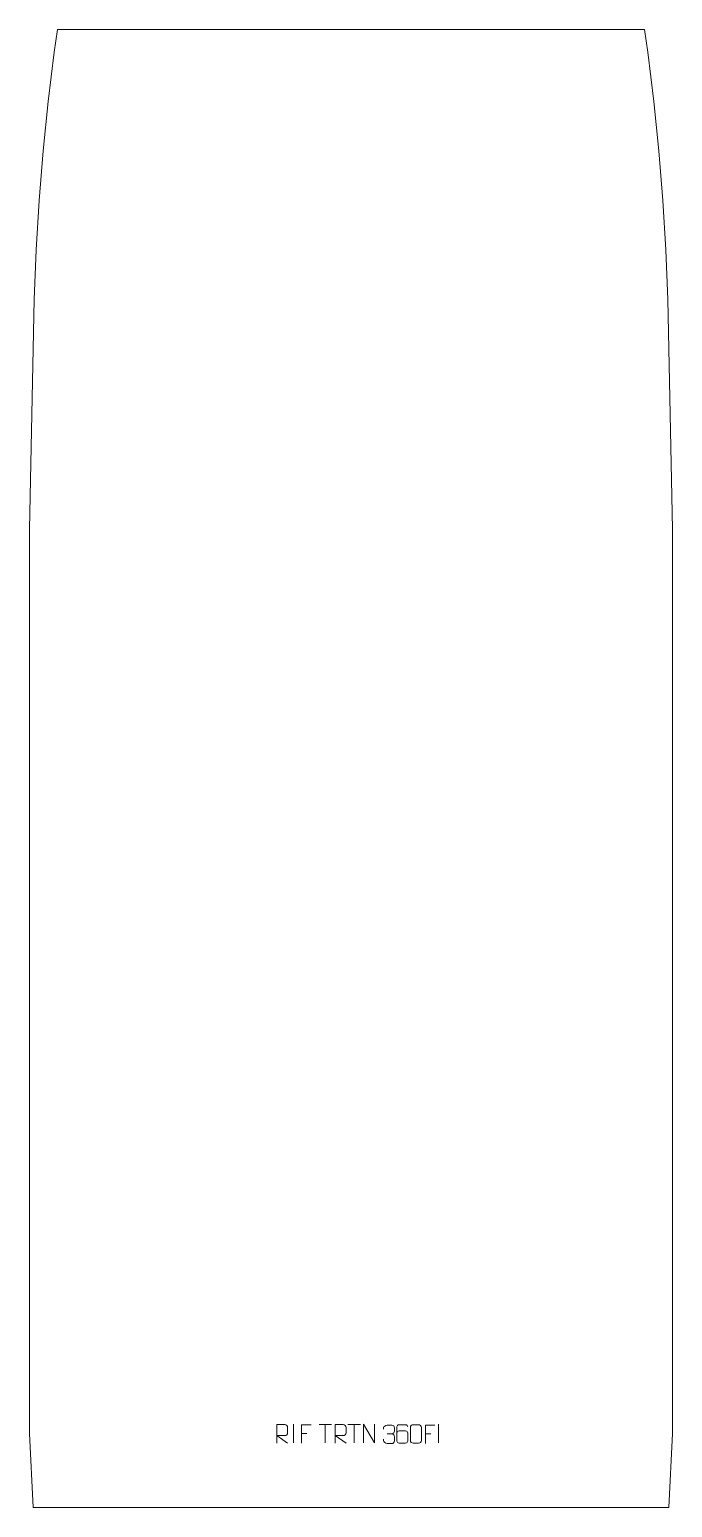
# Model space of a CAD drawing. Header units: millimetres. Extents: x -435 to 435, y -1300 to 700.
import ezdxf

# ---------------------------------------------------------------- set-up
doc = ezdxf.new("R2010")
doc.units = ezdxf.units.MM
doc.header["$MEASUREMENT"] = 0
doc.layers.add('layer 1', color=7, linetype='Continuous')

msp = doc.modelspace()

# ---------------------------------------------------------------- linework, layer by layer
at = {"layer": 'layer 1', "color": 242, "lineweight": 9}
msp.add_open_spline([(434.9994, 23.8091), (434.9994, 23.8091), (434.9994, -1199.9989), (434.9994, -1199.9989), (434.9994, -1199.9989), (434.9994, -1199.9989), (429.9998, -1299.9992), (429.9998, -1299.9992), (429.9998, -1299.9992), (429.9998, -1299.9992), (-429.9998, -1299.9992), (-429.9998, -1299.9992), (-429.9998, -1299.9992), (-429.9998, -1299.9992), (-434.9994, -1199.9989), (-434.9994, -1199.9989), (-434.9994, -1199.9989), (-434.9994, -1199.9989), (-434.9994, 23.8091), (-434.9994, 23.8091), (-434.9994, 23.8091), (-434.9994, 23.8091), (-428.75, 334.4999), (-428.75, 334.4999), (-428.75, 334.4999), (-428.75, 334.4999), (-426.053, 401.7014), (-426.053, 401.7014), (-426.053, 401.7014), (-426.053, 401.7014), (-421.9751, 468.834), (-421.9751, 468.834), (-421.9751, 468.834), (-421.9751, 468.834), (-416.5206, 535.8693), (-416.5206, 535.8693), (-416.5206, 535.8693), (-416.5206, 535.8693), (-409.6879, 602.7779), (-409.6879, 602.7779), (-409.6879, 602.7779), (-409.6879, 602.7779), (-401.4832, 669.531), (-401.4832, 669.531), (-401.4832, 669.531), (-401.4832, 669.531), (-397.1, 699.9993), (-397.1, 699.9993), (-397.1, 699.9993), (-397.1, 699.9993), (397.0999, 699.9993), (397.0999, 699.9993), (397.0999, 699.9993), (397.0999, 699.9993), (401.4815, 669.531), (401.4815, 669.531), (401.4815, 669.531), (401.4815, 669.531), (409.6878, 602.7779), (409.6878, 602.7779), (409.6878, 602.7779), (409.6878, 602.7779), (416.5189, 535.8693), (416.5189, 535.8693), (416.5189, 535.8693), (416.5189, 535.8693), (421.9746, 468.834), (421.9746, 468.834), (421.9746, 468.834), (421.9746, 468.834), (426.0512, 401.7014), (426.0512, 401.7014), (426.0512, 401.7014), (426.0512, 401.7014), (428.75, 334.4999), (428.75, 334.4999), (428.75, 334.4999), (428.75, 334.4999), (434.9994, 23.8091), (434.9994, 23.8091)], degree=3, knots=[0, 0, 0, 0, 0.047619048, 0.047619048, 0.047619048, 0.047619048, 0.095238095, 0.095238095, 0.095238095, 0.095238095, 0.142857143, 0.142857143, 0.142857143, 0.142857143, 0.19047619, 0.19047619, 0.19047619, 0.19047619, 0.238095238, 0.238095238, 0.238095238, 0.238095238, 0.285714286, 0.285714286, 0.285714286, 0.285714286, 0.333333333, 0.333333333, 0.333333333, 0.333333333, 0.380952381, 0.380952381, 0.380952381, 0.380952381, 0.428571429, 0.428571429, 0.428571429, 0.428571429, 0.476190476, 0.476190476, 0.476190476, 0.476190476, 0.523809524, 0.523809524, 0.523809524, 0.523809524, 0.571428571, 0.571428571, 0.571428571, 0.571428571, 0.619047619, 0.619047619, 0.619047619, 0.619047619, 0.666666667, 0.666666667, 0.666666667, 0.666666667, 0.714285714, 0.714285714, 0.714285714, 0.714285714, 0.761904762, 0.761904762, 0.761904762, 0.761904762, 0.80952381, 0.80952381, 0.80952381, 0.80952381, 0.857142857, 0.857142857, 0.857142857, 0.857142857, 0.904761905, 0.904761905, 0.904761905, 0.904761905, 1, 1, 1, 1], dxfattribs=at)
at = {"layer": 'layer 1', "color": 250, "lineweight": 9}
for points, knots in [([(-100.4106, -1212.9152), (-100.4106, -1212.9152), (-100.4106, -1187.9617), (-100.4106, -1187.9617), (-100.4106, -1187.9617), (-96.8158, -1187.9617), (-93.2203, -1187.9617), (-89.6251, -1187.9617), (-89.6251, -1187.9617), (-87.2998, -1187.9994), (-85.7425, -1189.4894), (-85.7466, -1191.8558), (-85.7466, -1191.8558), (-85.747, -1193.8913), (-85.747, -1196.9507), (-85.7466, -1198.9867), (-85.7466, -1198.9867), (-85.7531, -1200.8622), (-87.5654, -1202.804), (-89.5749, -1202.8231), (-89.5749, -1202.8231), (-89.5749, -1202.8231), (-100.4106, -1202.8231), (-100.4106, -1202.8231), (-100.4106, -1202.8231), (-100.4106, -1202.8231), (-85.7559, -1212.9152), (-85.7559, -1212.9152)], [0, 0, 0, 0, 0.125, 0.125, 0.125, 0.125, 0.25, 0.25, 0.25, 0.25, 0.375, 0.375, 0.375, 0.375, 0.5, 0.5, 0.5, 0.5, 0.625, 0.625, 0.625, 0.625, 0.75, 0.75, 0.75, 0.75, 1, 1, 1, 1]), ([(-54.0407, -1188.107), (-54.0407, -1188.107), (-66.9147, -1188.107), (-66.9147, -1188.107), (-66.9147, -1188.107), (-66.9147, -1188.107), (-66.9147, -1213.0606), (-66.9147, -1213.0606)], [0, 0, 0, 0, 0.333333333, 0.333333333, 0.333333333, 0.333333333, 1, 1, 1, 1]), ([(-21.4106, -1212.9152), (-21.4106, -1212.9152), (-21.4106, -1187.9617), (-21.4106, -1187.9617), (-21.4106, -1187.9617), (-17.8158, -1187.9617), (-14.2203, -1187.9617), (-10.6251, -1187.9617), (-10.6251, -1187.9617), (-8.2998, -1187.9994), (-6.7425, -1189.4894), (-6.7466, -1191.8558), (-6.7466, -1191.8558), (-6.747, -1193.8913), (-6.747, -1196.9507), (-6.7466, -1198.9867), (-6.7466, -1198.9867), (-6.7531, -1200.8622), (-8.5654, -1202.804), (-10.5749, -1202.8231), (-10.5749, -1202.8231), (-10.5749, -1202.8231), (-21.4106, -1202.8231), (-21.4106, -1202.8231), (-21.4106, -1202.8231), (-21.4106, -1202.8231), (-6.7559, -1212.9152), (-6.7559, -1212.9152)], [0, 0, 0, 0, 0.125, 0.125, 0.125, 0.125, 0.25, 0.25, 0.25, 0.25, 0.375, 0.375, 0.375, 0.375, 0.5, 0.5, 0.5, 0.5, 0.625, 0.625, 0.625, 0.625, 0.75, 0.75, 0.75, 0.75, 1, 1, 1, 1]), ([(16.926, -1212.4634), (16.926, -1212.4634), (16.926, -1187.5099), (16.926, -1187.5099), (16.926, -1187.5099), (16.926, -1187.5099), (31.5808, -1212.4634), (31.5808, -1212.4634), (31.5808, -1212.4634), (31.5808, -1212.4634), (31.5808, -1187.5099), (31.5808, -1187.5099)], [0, 0, 0, 0, 0.25, 0.25, 0.25, 0.25, 0.5, 0.5, 0.5, 0.5, 1, 1, 1, 1]), ([(44.1986, -1194.2888), (44.1986, -1194.2888), (44.1986, -1192.4316), (44.1986, -1192.4316), (44.1986, -1192.4316), (44.1843, -1190.6897), (46.8488, -1188.5716), (48.9079, -1188.5943), (48.9079, -1188.5943), (50.972, -1188.5943), (53.036, -1188.5943), (55.0997, -1188.5943), (55.0997, -1188.5943), (57.2942, -1188.5855), (58.8925, -1190.4323), (58.9369, -1192.3444), (58.9369, -1192.3444), (58.9365, -1193.7795), (58.9365, -1195.2146), (58.9369, -1196.6501), (58.9369, -1196.6501), (58.8883, -1198.3036), (57.2857, -1200.5336), (55.0874, -1200.5236), (55.0874, -1200.5236), (57.2911, -1200.5348), (58.8991, -1202.338), (58.9531, -1204.3975), (58.9531, -1204.3975), (58.9527, -1206.1822), (58.9527, -1207.9669), (58.9531, -1209.752), (58.9531, -1209.752), (58.9632, -1211.8134), (56.9083, -1213.5765), (55.0874, -1213.5684), (55.0874, -1213.5684), (53.0221, -1213.5681), (50.9569, -1213.5681), (48.8913, -1213.5684), (48.8913, -1213.5684), (46.7227, -1213.5569), (44.1917, -1211.1567), (44.1731, -1209.6949), (44.1731, -1209.6949), (44.1731, -1209.6949), (44.1731, -1207.7863), (44.1731, -1207.7863)], [0, 0, 0, 0, 0.076923077, 0.076923077, 0.076923077, 0.076923077, 0.153846154, 0.153846154, 0.153846154, 0.153846154, 0.230769231, 0.230769231, 0.230769231, 0.230769231, 0.307692308, 0.307692308, 0.307692308, 0.307692308, 0.384615385, 0.384615385, 0.384615385, 0.384615385, 0.461538462, 0.461538462, 0.461538462, 0.461538462, 0.538461538, 0.538461538, 0.538461538, 0.538461538, 0.615384615, 0.615384615, 0.615384615, 0.615384615, 0.692307692, 0.692307692, 0.692307692, 0.692307692, 0.769230769, 0.769230769, 0.769230769, 0.769230769, 0.846153846, 0.846153846, 0.846153846, 0.846153846, 1, 1, 1, 1]), ([(76.8899, -1191.0315), (76.8658, -1189.692), (75.5096, -1188.0388), (73.9377, -1188.0731), (73.9377, -1188.0731), (70.9529, -1188.0734), (67.9677, -1188.0734), (64.9823, -1188.0731), (64.9823, -1188.0731), (63.7632, -1188.0582), (62.035, -1189.4958), (62.03, -1191.0315), (62.03, -1191.0315), (62.0303, -1197.392), (62.0303, -1203.7528), (62.03, -1210.1135), (62.03, -1210.1135), (62.0347, -1211.2764), (63.7632, -1213.0475), (64.9823, -1213.0719), (64.9823, -1213.0719), (67.9677, -1213.0716), (70.9529, -1213.0716), (73.9377, -1213.0719), (73.9377, -1213.0719), (75.2158, -1213.0281), (76.8855, -1211.4136), (76.8899, -1210.1135), (76.8899, -1210.1135), (76.8899, -1206.5302), (76.8899, -1202.9471), (76.8899, -1199.3644), (76.8899, -1199.3644), (76.8514, -1197.8862), (75.2687, -1196.4533), (73.9377, -1196.4553), (73.9377, -1196.4553), (70.9529, -1196.455), (67.9677, -1196.455), (64.9823, -1196.4553), (64.9823, -1196.4553), (63.6528, -1196.4503), (62.0098, -1197.9576), (62.0515, -1199.3861)], [0, 0, 0, 0, 0.083333333, 0.083333333, 0.083333333, 0.083333333, 0.166666667, 0.166666667, 0.166666667, 0.166666667, 0.25, 0.25, 0.25, 0.25, 0.333333333, 0.333333333, 0.333333333, 0.333333333, 0.416666667, 0.416666667, 0.416666667, 0.416666667, 0.5, 0.5, 0.5, 0.5, 0.583333333, 0.583333333, 0.583333333, 0.583333333, 0.666666667, 0.666666667, 0.666666667, 0.666666667, 0.75, 0.75, 0.75, 0.75, 0.833333333, 0.833333333, 0.833333333, 0.833333333, 1, 1, 1, 1]), ([(84.3276, -1188.0347), (86.6937, -1188.0347), (89.0602, -1188.0347), (91.4267, -1188.0347), (91.4267, -1188.0347), (93.4072, -1187.9991), (95.4332, -1189.4934), (95.4603, -1191.9355), (95.4603, -1191.9355), (95.4599, -1197.6929), (95.4599, -1203.4507), (95.4603, -1209.2089), (95.4603, -1209.2089), (95.3182, -1211.5365), (93.6118, -1213.0188), (91.4267, -1213.0296), (91.4267, -1213.0296), (89.0543, -1213.0292), (86.6819, -1213.0292), (84.3099, -1213.0296), (84.3099, -1213.0296), (82.3514, -1213.1352), (80.345, -1211.2473), (80.3564, -1209.2263), (80.3564, -1209.2263), (80.3568, -1203.4457), (80.3568, -1197.6654), (80.3564, -1191.8856), (80.3564, -1191.8856), (80.3607, -1189.7436), (82.1378, -1188.0211), (84.3276, -1188.0347)], [0, 0, 0, 0, 0.111111111, 0.111111111, 0.111111111, 0.111111111, 0.222222222, 0.222222222, 0.222222222, 0.222222222, 0.333333333, 0.333333333, 0.333333333, 0.333333333, 0.444444444, 0.444444444, 0.444444444, 0.444444444, 0.555555556, 0.555555556, 0.555555556, 0.555555556, 0.666666667, 0.666666667, 0.666666667, 0.666666667, 0.777777778, 0.777777778, 0.777777778, 0.777777778, 1, 1, 1, 1]), ([(113.6142, -1188.6543), (113.6142, -1188.6543), (100.7402, -1188.6543), (100.7402, -1188.6543), (100.7402, -1188.6543), (100.7402, -1188.6543), (100.7402, -1213.6079), (100.7402, -1213.6079)], [0, 0, 0, 0, 0.333333333, 0.333333333, 0.333333333, 0.333333333, 1, 1, 1, 1])]:
    msp.add_open_spline(points, degree=3, knots=knots, dxfattribs=at)
for points in [[(-77.7466, -1187.4996), (-77.7466, -1187.4996), (-77.7466, -1212.4737), (-77.7466, -1212.4737)], [(-66.9147, -1199.9867), (-66.9147, -1199.9867), (-59.7466, -1199.9867), (-59.7466, -1199.9867)], [(-43.2402, -1187.5334), (-43.2402, -1187.5334), (-26.253, -1187.5334), (-26.253, -1187.5334)], [(-34.7464, -1212.4634), (-34.7464, -1212.4634), (-34.7464, -1187.5099), (-34.7464, -1187.5099)], [(-4.2402, -1187.5334), (-4.2402, -1187.5334), (12.747, -1187.5334), (12.747, -1187.5334)], [(4.2536, -1212.4634), (4.2536, -1212.4634), (4.2536, -1187.5099), (4.2536, -1187.5099)], [(118.2534, -1187.4996), (118.2534, -1187.4996), (118.2534, -1212.4737), (118.2534, -1212.4737)], [(48.9083, -1200.534), (48.9083, -1200.534), (55.1047, -1200.534), (55.1047, -1200.534)], [(100.7402, -1200.534), (100.7402, -1200.534), (107.9083, -1200.534), (107.9083, -1200.534)]]:
    msp.add_open_spline(points, degree=3, dxfattribs=at)

doc.saveas('drawing.dxf')
